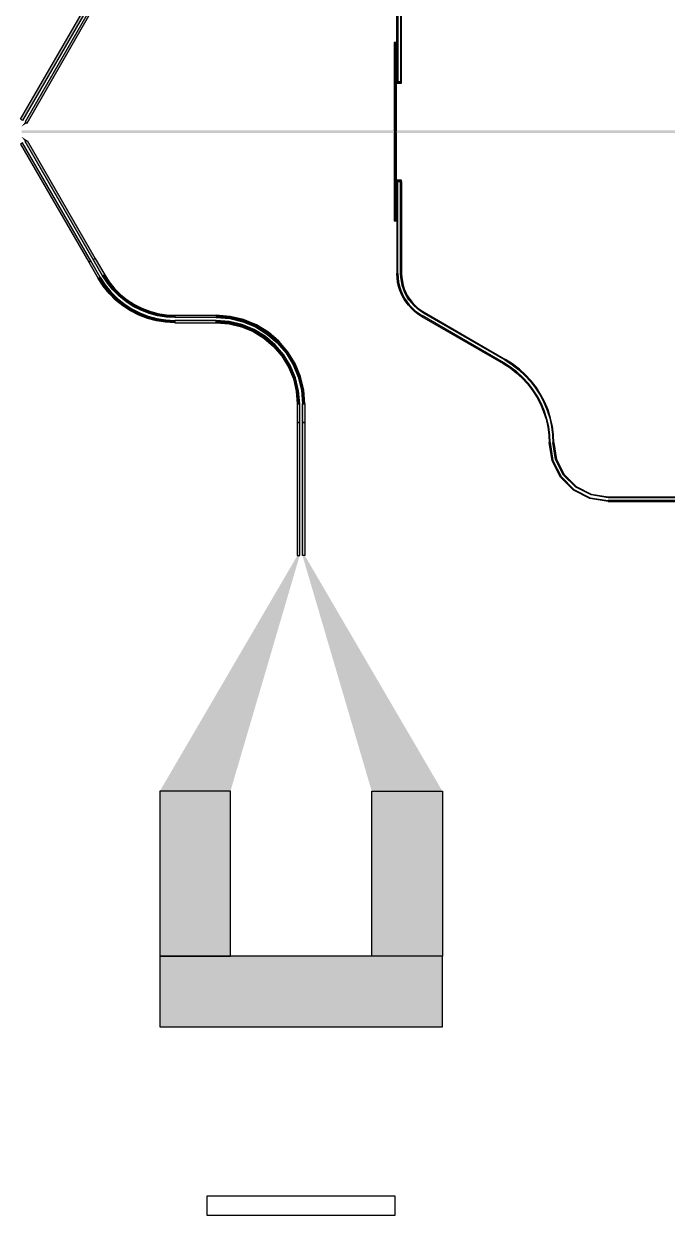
# Model space of a CAD drawing. Extents: x -200 to 7200, y -200 to 2100.
# Drawn here: x 3206 to 3889, y -200 to 1064 of the extents above; entities that cross this region are included whole.
import ezdxf

# ---------------------------------------------------------------- set-up
doc = ezdxf.new("R2010")
doc.units = 0
doc.layers.add('GAP', color=1, linetype='continuous')
doc.layers.add('PIN', color=3, linetype='continuous')

# ---------------------------------------------------------------- blocks, each defined once
blk = doc.blocks.new('R1C2BGAP')
for points in [[(3601.2, 1043), (3601.2, 1044.5), (3598.8, 1044.5), (3598.8, 1043), (3601.2, 1043)], [(3601.2, 951), (3601.2, 1043), (3598.8, 1043), (3598.8, 951), (3601.2, 951)], [(3598.8, 949), (3598.8, 857), (3601.2, 857), (3601.2, 949), (3598.8, 949)], [(3598.8, 857), (3598.8, 855.5), (3601.2, 855.5), (3601.2, 857), (3598.8, 857)]]:
    blk.add_lwpolyline(points)
for points in [[(3601.2, 1043), (3601.2, 1044.5), (3598.8, 1043), (3598.8, 1044.5)], [(3601.2, 951), (3601.2, 1043), (3598.8, 951), (3598.8, 1043)], [(4126.6, 951.5), (3203.5, 951.5), (4126.6, 948.5), (3203.5, 948.5)], [(3598.8, 949), (3598.8, 857), (3601.2, 949), (3601.2, 857)], [(3598.8, 857), (3598.8, 855.5), (3601.2, 857), (3601.2, 855.5)]]:
    blk.add_solid(points)
blk = doc.blocks.new('R1C2BPIN')
for points in [[(3600.6, 951), (3600.6, 1043), (3599.4, 1043), (3599.4, 951), (3600.6, 951)], [(3599.4, 949), (3599.4, 857), (3600.6, 857), (3600.6, 949), (3599.4, 949)]]:
    blk.add_lwpolyline(points)
for points in [[(3600.6, 951), (3600.6, 1043), (3599.4, 951), (3599.4, 1043)], [(4126.6, 950.2), (3203.5, 950.2), (4126.6, 951), (3203.5, 951)], [(4126.6, 949.7), (3203.5, 949.7), (4126.6, 949), (3203.5, 949)], [(3599.4, 949), (3599.4, 857), (3600.6, 949), (3600.6, 857)]]:
    blk.add_solid(points)
blk = doc.blocks.new('R1C2B')
for points in [[(3602.7, 1100.6), (3602.7, 1003), (3601.7, 1003), (3601.7, 1100.6), (3602.7, 1100.6)], [(3605.7, 1100.6), (3605.7, 1003), (3606.7, 1003), (3606.7, 1100.6), (3605.7, 1100.6)], [(3276.7, 1087.2), (3204.4, 961.9), (3202.2, 963.2), (3274.5, 1088.5), (3276.7, 1087.2)], [(3279.3, 1085.7), (3207, 960.4), (3209.1, 959.2), (3281.5, 1084.5), (3279.3, 1085.7)], [(3601.7, 1003), (3601.7, 1001.5), (3606.7, 1001.5), (3606.7, 1003), (3601.7, 1003)], [(3276.7, 812.8), (3204.4, 938.1), (3202.2, 936.8), (3274.5, 811.5), (3276.7, 812.8)], [(3279.3, 814.3), (3207, 939.6), (3209.1, 940.8), (3281.5, 815.5), (3279.3, 814.3)], [(3606.7, 897), (3606.7, 898.5), (3601.7, 898.5), (3601.7, 897), (3606.7, 897)], [(3602.7, 799.4), (3602.7, 897), (3601.7, 897), (3601.7, 799.4), (3602.7, 799.4)], [(3605.7, 799.4), (3605.7, 897), (3606.7, 897), (3606.7, 799.4), (3605.7, 799.4)], [(3286.7, 795.5), (3276.7, 812.8), (3274.5, 811.5), (3284.5, 794.2), (3286.7, 795.5)], [(3289.3, 797), (3279.3, 814.3), (3281.5, 815.5), (3291.5, 798.2), (3289.3, 797)], [(3366, 752.7), (3356.7, 753.2), (3347.6, 754.6), (3338.6, 757), (3330, 760.4), (3321.7, 764.6), (3313.9, 769.6), (3306.7, 775.4), (3300.2, 782), (3294.4, 789.2), (3289.3, 797), (3291.5, 798.2), (3296.4, 790.7), (3302, 783.7), (3308.4, 777.3), (3315.4, 771.6), (3323, 766.7), (3331, 762.6), (3339.4, 759.4), (3348.1, 757.1), (3357, 755.7), (3366, 755.2), (3366, 752.7)], [(3628, 753.9), (3624.1, 756.4), (3620.5, 759.2), (3617.1, 762.3), (3614, 765.7), (3611.2, 769.3), (3608.8, 773.2), (3606.7, 777.2), (3604.9, 781.4), (3603.5, 785.8), (3602.5, 790.3), (3601.9, 794.8), (3601.7, 799.4), (3602.7, 799.4), (3602.9, 794.9), (3603.5, 790.5), (3604.5, 786.1), (3605.9, 781.8), (3607.6, 777.6), (3609.6, 773.7), (3612.1, 769.9), (3614.8, 766.3), (3617.8, 763), (3621.1, 760), (3624.7, 757.2), (3628.5, 754.8), (3628, 753.9)], [(3630, 757.4), (3626.4, 759.7), (3623.1, 762.2), (3620, 765.1), (3617.1, 768.2), (3614.5, 771.6), (3612.2, 775.2), (3610.3, 778.9), (3608.7, 782.8), (3607.4, 786.8), (3606.5, 791), (3605.9, 795.2), (3605.7, 799.4), (3606.7, 799.4), (3606.9, 795.3), (3607.5, 791.2), (3608.4, 787.1), (3609.6, 783.2), (3611.2, 779.3), (3613.1, 775.7), (3615.3, 772.2), (3617.9, 768.9), (3620.7, 765.8), (3623.7, 763), (3627, 760.5), (3630.5, 758.3), (3630, 757.4)], [(3366, 747.2), (3356.1, 747.7), (3346.4, 749.3), (3336.9, 751.8), (3327.7, 755.3), (3319, 759.8), (3310.7, 765.2), (3303.1, 771.3), (3296.1, 778.3), (3289.9, 786), (3284.5, 794.2), (3286.7, 795.5), (3291.9, 787.4), (3298, 780), (3304.7, 773.2), (3312.2, 767.2), (3320.2, 762), (3328.7, 757.6), (3337.7, 754.2), (3346.9, 751.7), (3356.4, 750.2), (3366, 749.7), (3366, 747.2)], [(3410, 752.7), (3366, 752.7), (3366, 755.2), (3410, 755.2), (3410, 752.7)], [(3410, 749.7), (3366, 749.7), (3366, 747.2), (3410, 747.2), (3410, 749.7)], [(3504, 661.2), (3502.8, 675.9), (3499.4, 690.3), (3493.8, 703.9), (3486, 716.5), (3476.5, 727.7), (3465.3, 737.3), (3452.7, 745), (3439, 750.6), (3424.7, 754), (3410, 755.2), (3410, 752.7), (3424.3, 751.6), (3438.3, 748.2), (3451.5, 742.7), (3463.8, 735.2), (3474.7, 725.9), (3484, 715), (3491.5, 702.7), (3497, 689.5), (3500.4, 675.5), (3501.5, 661.2), (3504, 661.2)], [(3498.5, 661.2), (3497.4, 675), (3494.2, 688.6), (3488.9, 701.4), (3481.6, 713.2), (3472.6, 723.8), (3462, 732.8), (3450.2, 740.1), (3437.3, 745.4), (3423.8, 748.6), (3410, 749.7), (3410, 747.2), (3423.5, 746.1), (3436.6, 743), (3449, 737.8), (3460.5, 730.8), (3470.8, 722), (3479.6, 711.8), (3486.6, 700.2), (3491.8, 687.8), (3494.9, 674.7), (3496, 661.2), (3498.5, 661.2)], [(3715.1, 704.8), (3628.5, 754.8), (3628, 753.9), (3714.6, 703.9), (3715.1, 704.8)], [(3716.6, 707.4), (3630, 757.4), (3630.5, 758.3), (3717.1, 708.3), (3716.6, 707.4)], [(3768.4, 619.5), (3768, 628.4), (3766.8, 637.3), (3764.9, 646), (3762.2, 654.6), (3758.7, 662.8), (3754.6, 670.7), (3749.8, 678.3), (3744.4, 685.4), (3738.3, 692), (3731.7, 698), (3724.6, 703.5), (3717.1, 708.3), (3716.6, 707.4), (3724.1, 702.6), (3731.1, 697.3), (3737.6, 691.3), (3743.6, 684.7), (3749, 677.7), (3753.8, 670.2), (3757.8, 662.4), (3761.2, 654.2), (3763.9, 645.8), (3765.8, 637.1), (3767, 628.3), (3767.4, 619.5), (3768.4, 619.5)], [(3764.4, 619.5), (3764, 628.1), (3762.9, 636.6), (3761, 645), (3758.4, 653.2), (3755.1, 661.1), (3751.2, 668.7), (3746.5, 676), (3741.3, 682.8), (3735.5, 689.1), (3729.2, 695), (3722.3, 700.2), (3715.1, 704.8), (3714.6, 703.9), (3721.8, 699.4), (3728.5, 694.2), (3734.8, 688.4), (3740.5, 682.2), (3745.7, 675.4), (3750.3, 668.2), (3754.2, 660.7), (3757.5, 652.8), (3760, 644.7), (3761.9, 636.4), (3763, 628), (3763.4, 619.5), (3764.4, 619.5)], [(3498.5, 641.2), (3498.5, 661.2), (3496, 661.2), (3496, 641.2), (3498.5, 641.2)], [(3501.5, 641.2), (3501.5, 661.2), (3504, 661.2), (3504, 641.2), (3501.5, 641.2)], [(3498.5, 500), (3498.5, 641.2), (3496, 641.2), (3496, 500), (3498.5, 500)], [(3501.5, 500), (3501.5, 641.2), (3504, 641.2), (3504, 500), (3501.5, 500)], [(3825.9, 557.5), (3806.5, 560.6), (3789.1, 569.4), (3775.3, 583.3), (3766.4, 600.7), (3763.4, 620), (3764.4, 620), (3767.4, 601), (3776.1, 583.9), (3789.7, 570.2), (3806.8, 561.5), (3825.9, 558.5), (3825.9, 557.5)], [(3764.4, 620), (3764.4, 619.5), (3763.4, 619.5), (3763.4, 620), (3764.4, 620)], [(3825.9, 561.5), (3807.8, 564.4), (3791.5, 572.7), (3778.5, 585.6), (3770.2, 601.9), (3767.4, 620), (3768.4, 620), (3771.2, 602.2), (3779.3, 586.2), (3792.1, 573.5), (3808.1, 565.3), (3825.9, 562.5), (3825.9, 561.5)], [(3767.4, 620), (3767.4, 619.5), (3768.4, 619.5), (3768.4, 620), (3767.4, 620)], [(4065, 561.5), (3825.9, 561.5), (3825.9, 562.5), (4065, 562.5), (4065, 561.5)], [(4065, 558.5), (3825.9, 558.5), (3825.9, 557.5), (4065, 557.5), (4065, 558.5)], [(3425, 75), (3425, 250), (3350, 250), (3350, 75), (3425, 75)], [(3575, 75), (3575, 250), (3650, 250), (3650, 75), (3575, 75)], [(3650, 0), (3650, 75), (3350, 75), (3350, 0), (3650, 0)]]:
    blk.add_lwpolyline(points)
for points in [[(3602.7, 1100.6), (3602.7, 1003), (3601.7, 1100.6), (3601.7, 1003)], [(3605.7, 1100.6), (3605.7, 1003), (3606.7, 1100.6), (3606.7, 1003)], [(3276.7, 1087.2), (3204.4, 961.9), (3274.5, 1088.5), (3202.2, 963.2)], [(3279.3, 1085.7), (3207, 960.4), (3281.5, 1084.5), (3209.1, 959.2)], [(3601.7, 1003), (3601.7, 1001.5), (3606.7, 1003), (3606.7, 1001.5)], [(3207, 960.4), (3203.3, 955.6), (3209.1, 959.2), (3203.5, 955.5)], [(3276.7, 812.8), (3204.4, 938.1), (3274.5, 811.5), (3202.2, 936.8)], [(3207, 939.6), (3203.3, 944.4), (3209.1, 940.8), (3203.5, 944.5)], [(3279.3, 814.3), (3207, 939.6), (3281.5, 815.5), (3209.1, 940.8)], [(3606.7, 897), (3606.7, 898.5), (3601.7, 897), (3601.7, 898.5)], [(3602.7, 799.4), (3602.7, 897), (3601.7, 799.4), (3601.7, 897)], [(3605.7, 799.4), (3605.7, 897), (3606.7, 799.4), (3606.7, 897)], [(3286.7, 795.5), (3276.7, 812.8), (3284.5, 794.2), (3274.5, 811.5)], [(3289.3, 797), (3279.3, 814.3), (3291.5, 798.2), (3281.5, 815.5)], [(3296.4, 790.7), (3294.4, 789.2), (3291.5, 798.2), (3289.3, 797)], [(3602.9, 794.9), (3601.9, 794.8), (3602.7, 799.4), (3601.7, 799.4)], [(3606.9, 795.3), (3605.9, 795.2), (3606.7, 799.4), (3605.7, 799.4)], [(3291.9, 787.4), (3289.9, 786), (3286.7, 795.5), (3284.5, 794.2)], [(3298, 780), (3296.1, 778.3), (3291.9, 787.4), (3289.9, 786)], [(3302, 783.7), (3300.2, 782), (3296.4, 790.7), (3294.4, 789.2)], [(3603.5, 790.5), (3602.5, 790.3), (3602.9, 794.9), (3601.9, 794.8)], [(3604.5, 786.1), (3603.5, 785.8), (3603.5, 790.5), (3602.5, 790.3)], [(3605.9, 781.8), (3604.9, 781.4), (3604.5, 786.1), (3603.5, 785.8)], [(3607.5, 791.2), (3606.5, 791), (3606.9, 795.3), (3605.9, 795.2)], [(3608.4, 787.1), (3607.4, 786.8), (3607.5, 791.2), (3606.5, 791)], [(3609.6, 783.2), (3608.7, 782.8), (3608.4, 787.1), (3607.4, 786.8)], [(3304.7, 773.2), (3303.1, 771.3), (3298, 780), (3296.1, 778.3)], [(3308.4, 777.3), (3306.7, 775.4), (3302, 783.7), (3300.2, 782)], [(3312.2, 767.2), (3310.7, 765.2), (3304.7, 773.2), (3303.1, 771.3)], [(3315.4, 771.6), (3313.9, 769.6), (3308.4, 777.3), (3306.7, 775.4)], [(3323, 766.7), (3321.7, 764.6), (3315.4, 771.6), (3313.9, 769.6)], [(3607.6, 777.6), (3606.7, 777.2), (3605.9, 781.8), (3604.9, 781.4)], [(3609.6, 773.7), (3608.8, 773.2), (3607.6, 777.6), (3606.7, 777.2)], [(3611.2, 779.3), (3610.3, 778.9), (3609.6, 783.2), (3608.7, 782.8)], [(3612.1, 769.9), (3611.2, 769.3), (3609.6, 773.7), (3608.8, 773.2)], [(3613.1, 775.7), (3612.2, 775.2), (3611.2, 779.3), (3610.3, 778.9)], [(3615.3, 772.2), (3614.5, 771.6), (3613.1, 775.7), (3612.2, 775.2)], [(3617.9, 768.9), (3617.1, 768.2), (3615.3, 772.2), (3614.5, 771.6)], [(3320.2, 762), (3319, 759.8), (3312.2, 767.2), (3310.7, 765.2)], [(3328.7, 757.6), (3327.7, 755.3), (3320.2, 762), (3319, 759.8)], [(3331, 762.6), (3330, 760.4), (3323, 766.7), (3321.7, 764.6)], [(3339.4, 759.4), (3338.6, 757), (3331, 762.6), (3330, 760.4)], [(3348.1, 757.1), (3347.6, 754.6), (3339.4, 759.4), (3338.6, 757)], [(3614.8, 766.3), (3614, 765.7), (3612.1, 769.9), (3611.2, 769.3)], [(3617.8, 763), (3617.1, 762.3), (3614.8, 766.3), (3614, 765.7)], [(3620.7, 765.8), (3620, 765.1), (3617.9, 768.9), (3617.1, 768.2)], [(3621.1, 760), (3620.5, 759.2), (3617.8, 763), (3617.1, 762.3)], [(3623.7, 763), (3623.1, 762.2), (3620.7, 765.8), (3620, 765.1)], [(3624.7, 757.2), (3624.1, 756.4), (3621.1, 760), (3620.5, 759.2)], [(3627, 760.5), (3626.4, 759.7), (3623.7, 763), (3623.1, 762.2)], [(3630.5, 758.3), (3630, 757.4), (3627, 760.5), (3626.4, 759.7)], [(3337.7, 754.2), (3336.9, 751.8), (3328.7, 757.6), (3327.7, 755.3)], [(3346.9, 751.7), (3346.4, 749.3), (3337.7, 754.2), (3336.9, 751.8)], [(3356.4, 750.2), (3356.1, 747.7), (3346.9, 751.7), (3346.4, 749.3)], [(3357, 755.7), (3356.7, 753.2), (3348.1, 757.1), (3347.6, 754.6)], [(3366, 749.7), (3366, 747.2), (3356.4, 750.2), (3356.1, 747.7)], [(3366, 755.2), (3366, 752.7), (3357, 755.7), (3356.7, 753.2)], [(3410, 752.7), (3366, 752.7), (3410, 755.2), (3366, 755.2)], [(3410, 749.7), (3366, 749.7), (3410, 747.2), (3366, 747.2)], [(3424.3, 751.6), (3424.7, 754), (3410, 752.7), (3410, 755.2)], [(3423.5, 746.1), (3423.8, 748.6), (3410, 747.2), (3410, 749.7)], [(3436.6, 743), (3437.3, 745.4), (3423.5, 746.1), (3423.8, 748.6)], [(3438.3, 748.2), (3439, 750.6), (3424.3, 751.6), (3424.7, 754)], [(3451.5, 742.7), (3452.7, 745), (3438.3, 748.2), (3439, 750.6)], [(3628.5, 754.8), (3628, 753.9), (3624.7, 757.2), (3624.1, 756.4)], [(3715.1, 704.8), (3628.5, 754.8), (3714.6, 703.9), (3628, 753.9)], [(3716.6, 707.4), (3630, 757.4), (3717.1, 708.3), (3630.5, 758.3)], [(3449, 737.8), (3450.2, 740.1), (3436.6, 743), (3437.3, 745.4)], [(3460.5, 730.8), (3462, 732.8), (3449, 737.8), (3450.2, 740.1)], [(3463.8, 735.2), (3465.3, 737.3), (3451.5, 742.7), (3452.7, 745)], [(3474.7, 725.9), (3476.5, 727.7), (3463.8, 735.2), (3465.3, 737.3)], [(3470.8, 722), (3472.6, 723.8), (3460.5, 730.8), (3462, 732.8)], [(3479.6, 711.8), (3481.6, 713.2), (3470.8, 722), (3472.6, 723.8)], [(3484, 715), (3486, 716.5), (3474.7, 725.9), (3476.5, 727.7)], [(3486.6, 700.2), (3488.9, 701.4), (3479.6, 711.8), (3481.6, 713.2)], [(3491.5, 702.7), (3493.8, 703.9), (3484, 715), (3486, 716.5)], [(3724.1, 702.6), (3724.6, 703.5), (3716.6, 707.4), (3717.1, 708.3)], [(3491.8, 687.8), (3494.2, 688.6), (3486.6, 700.2), (3488.9, 701.4)], [(3497, 689.5), (3499.4, 690.3), (3491.5, 702.7), (3493.8, 703.9)], [(3721.8, 699.4), (3722.3, 700.2), (3714.6, 703.9), (3715.1, 704.8)], [(3728.5, 694.2), (3729.2, 695), (3721.8, 699.4), (3722.3, 700.2)], [(3731.1, 697.3), (3731.7, 698), (3724.1, 702.6), (3724.6, 703.5)], [(3737.6, 691.3), (3738.3, 692), (3731.1, 697.3), (3731.7, 698)], [(3494.9, 674.7), (3497.4, 675), (3491.8, 687.8), (3494.2, 688.6)], [(3500.4, 675.5), (3502.8, 675.9), (3497, 689.5), (3499.4, 690.3)], [(3734.8, 688.4), (3735.5, 689.1), (3728.5, 694.2), (3729.2, 695)], [(3740.5, 682.2), (3741.3, 682.8), (3734.8, 688.4), (3735.5, 689.1)], [(3743.6, 684.7), (3744.4, 685.4), (3737.6, 691.3), (3738.3, 692)], [(3749, 677.7), (3749.8, 678.3), (3743.6, 684.7), (3744.4, 685.4)], [(3496, 661.2), (3498.5, 661.2), (3494.9, 674.7), (3497.4, 675)], [(3501.5, 661.2), (3504, 661.2), (3500.4, 675.5), (3502.8, 675.9)], [(3745.7, 675.4), (3746.5, 676), (3740.5, 682.2), (3741.3, 682.8)], [(3750.3, 668.2), (3751.2, 668.7), (3745.7, 675.4), (3746.5, 676)], [(3753.8, 670.2), (3754.6, 670.7), (3749, 677.7), (3749.8, 678.3)], [(3757.8, 662.4), (3758.7, 662.8), (3753.8, 670.2), (3754.6, 670.7)], [(3498.5, 641.2), (3498.5, 661.2), (3496, 641.2), (3496, 661.2)], [(3501.5, 641.2), (3501.5, 661.2), (3504, 641.2), (3504, 661.2)], [(3754.2, 660.7), (3755.1, 661.1), (3750.3, 668.2), (3751.2, 668.7)], [(3757.5, 652.8), (3758.4, 653.2), (3754.2, 660.7), (3755.1, 661.1)], [(3761.2, 654.2), (3762.2, 654.6), (3757.8, 662.4), (3758.7, 662.8)], [(3760, 644.7), (3761, 645), (3757.5, 652.8), (3758.4, 653.2)], [(3761.9, 636.4), (3762.9, 636.6), (3760, 644.7), (3761, 645)], [(3763.9, 645.8), (3764.9, 646), (3761.2, 654.2), (3762.2, 654.6)], [(3765.8, 637.1), (3766.8, 637.3), (3763.9, 645.8), (3764.9, 646)], [(3498.5, 500), (3498.5, 641.2), (3496, 500), (3496, 641.2)], [(3501.5, 500), (3501.5, 641.2), (3504, 500), (3504, 641.2)], [(3763, 628), (3764, 628.1), (3761.9, 636.4), (3762.9, 636.6)], [(3767, 628.3), (3768, 628.4), (3765.8, 637.1), (3766.8, 637.3)], [(3763.4, 619.5), (3764.4, 619.5), (3763, 628), (3764, 628.1)], [(3767.4, 601), (3766.4, 600.7), (3764.4, 620), (3763.4, 620)], [(3764.4, 620), (3764.4, 619.5), (3763.4, 620), (3763.4, 619.5)], [(3767.4, 619.5), (3768.4, 619.5), (3767, 628.3), (3768, 628.4)], [(3771.2, 602.2), (3770.2, 601.9), (3768.4, 620), (3767.4, 620)], [(3767.4, 620), (3767.4, 619.5), (3768.4, 620), (3768.4, 619.5)], [(3776.1, 583.9), (3775.3, 583.3), (3767.4, 601), (3766.4, 600.7)], [(3779.3, 586.2), (3778.5, 585.6), (3771.2, 602.2), (3770.2, 601.9)], [(3789.7, 570.2), (3789.1, 569.4), (3776.1, 583.9), (3775.3, 583.3)], [(3792.1, 573.5), (3791.5, 572.7), (3779.3, 586.2), (3778.5, 585.6)], [(3806.8, 561.5), (3806.5, 560.6), (3789.7, 570.2), (3789.1, 569.4)], [(3808.1, 565.3), (3807.8, 564.4), (3792.1, 573.5), (3791.5, 572.7)], [(3825.9, 558.5), (3825.9, 557.5), (3806.8, 561.5), (3806.5, 560.6)], [(3825.9, 562.5), (3825.9, 561.5), (3808.1, 565.3), (3807.8, 564.4)], [(4065, 561.5), (3825.9, 561.5), (4065, 562.5), (3825.9, 562.5)], [(4065, 558.5), (3825.9, 558.5), (4065, 557.5), (3825.9, 557.5)], [(3425, 250), (3498.5, 500), (3350, 250), (3496, 500)], [(3575, 250), (3501.5, 500), (3650, 250), (3504, 500)], [(3425, 75), (3425, 250), (3350, 75), (3350, 250)], [(3575, 75), (3575, 250), (3650, 75), (3650, 250)], [(3650, 0), (3650, 75), (3350, 0), (3350, 75)]]:
    blk.add_solid(points)
at = {"layer": 'gap'}
blk.add_lwpolyline([(3400, -200), (3600, -200), (3600, -180), (3400, -180), (3400, -200)], dxfattribs=at)

msp = doc.modelspace()

# ---------------------------------------------------------------- block references
msp.add_blockref('R1C2B', (0, 0))
at = {"layer": 'gap'}
msp.add_blockref('R1C2BGAP', (0, 0), dxfattribs=at)
at = {"layer": 'pin'}
msp.add_blockref('R1C2BPIN', (0, 0), dxfattribs=at)

doc.saveas('drawing.dxf')
